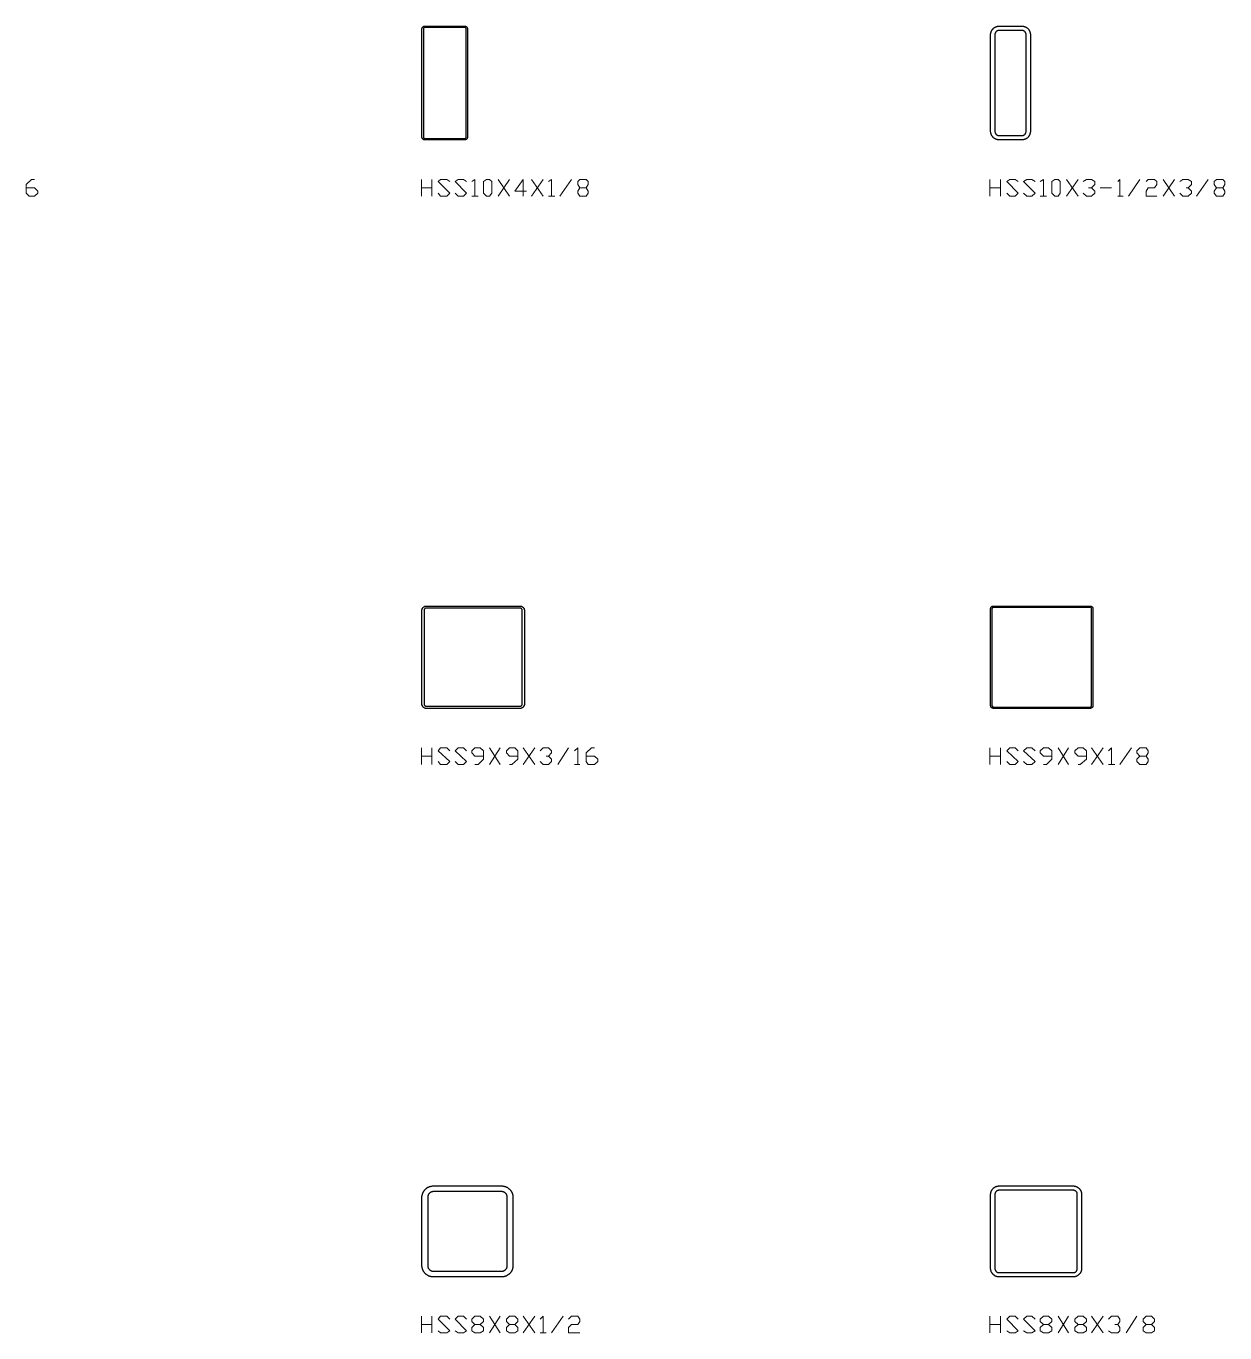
# Model space of a CAD drawing. Header units: inches. Extents: x 0 to 975, y -1305 to 34.
# Drawn here: x 865.2 to 970.6, y -754.9 to -640 of the extents above; entities that cross this region are included whole.
import ezdxf

# ---------------------------------------------------------------- set-up
doc = ezdxf.new("R2010")
doc.units = ezdxf.units.IN
doc.header["$MEASUREMENT"] = 0
doc.layers.add('AISC_STEEL', color=7, linetype='Continuous')

msp = doc.modelspace()

# ---------------------------------------------------------------- linework, layer by layer
at = {"color": 3, "lineweight": 0}
for p, q in [((899.96, -654.96), (899.96, -653.48)), ((900.88, -653.48), (900.88, -654.96)), ((906.69, -653.48), (907.7, -654.96)), ((906.69, -654.96), (907.7, -653.48)), ((909.64, -653.48), (910.66, -654.96)), ((909.64, -654.96), (910.66, -653.48)), ((912.13, -654.96), (913.15, -653.48)), ((949.94, -654.96), (949.94, -653.48)), ((950.86, -653.48), (950.86, -654.96)), ((956.67, -653.48), (957.69, -654.96)), ((956.67, -654.96), (957.69, -653.48)), ((962.11, -654.96), (963.13, -653.48)), ((965.16, -653.48), (966.17, -654.96)), ((965.16, -654.96), (966.17, -653.48)), ((968.11, -654.96), (969.12, -653.48)), ((899.96, -654.22), (900.88, -654.22)), ((904.38, -654.96), (904.94, -654.96)), ((905.68, -654.96), (905.68, -654.96)), ((911.12, -654.96), (911.67, -654.96)), ((949.94, -654.22), (950.86, -654.22)), ((954.37, -654.96), (954.92, -654.96)), ((955.66, -654.96), (955.66, -654.96)), ((959.62, -654.22), (960.64, -654.22)), ((961.19, -654.96), (961.65, -654.96)), ((899.96, -704.94), (899.96, -703.46)), ((899.96, -704.2), (900.88, -704.2)), ((900.88, -703.46), (900.88, -704.94)), ((905.95, -703.46), (906.87, -704.94)), ((905.95, -704.94), (906.87, -703.46)), ((908.9, -703.46), (909.92, -704.94)), ((908.9, -704.94), (909.92, -703.46)), ((911.95, -704.94), (912.87, -703.46)), ((949.94, -704.94), (949.94, -703.46)), ((949.94, -704.2), (950.86, -704.2)), ((950.86, -703.46), (950.86, -704.94)), ((955.93, -703.46), (956.86, -704.94)), ((955.93, -704.94), (956.86, -703.46)), ((958.88, -703.46), (959.9, -704.94)), ((958.88, -704.94), (959.9, -703.46)), ((961.37, -704.94), (962.39, -703.46)), ((913.42, -704.94), (913.88, -704.94)), ((960.36, -704.94), (960.91, -704.94)), ((899.96, -754.92), (899.96, -753.45)), ((900.88, -753.45), (900.88, -754.92)), ((905.95, -753.45), (906.87, -754.92)), ((905.95, -754.92), (906.87, -753.45)), ((908.9, -753.45), (909.92, -754.92)), ((908.9, -754.92), (909.92, -753.45)), ((911.39, -754.92), (912.41, -753.45)), ((949.94, -754.92), (949.94, -753.45)), ((950.86, -753.45), (950.86, -754.92)), ((955.93, -753.45), (956.86, -754.92)), ((955.93, -754.92), (956.86, -753.45)), ((958.88, -753.45), (959.9, -754.92)), ((958.88, -754.92), (959.9, -753.45)), ((961.93, -754.92), (962.85, -753.45)), ((899.96, -754.18), (900.88, -754.18)), ((910.38, -754.92), (910.93, -754.92)), ((949.94, -754.18), (950.86, -754.18))]:
    msp.add_line(p, q, dxfattribs=at)
for points in [[(865.19, -654.22), (865.93, -654.22), (866.21, -654.5), (866.21, -654.68), (865.93, -654.96), (865.47, -654.96), (865.19, -654.68), (865.19, -653.94), (865.65, -653.48), (865.93, -653.48)], [(901.43, -654.68), (901.62, -654.96), (902.17, -654.96), (902.45, -654.68), (901.43, -653.67), (901.62, -653.48), (902.17, -653.48), (902.45, -653.67)], [(902.91, -654.68), (903.19, -654.96), (903.65, -654.96), (903.92, -654.68), (902.91, -653.67), (903.19, -653.48), (903.65, -653.48), (903.92, -653.67)], [(904.38, -653.67), (904.66, -653.48), (904.66, -654.96)], [(909.18, -654.5), (908.17, -654.5), (908.9, -653.48), (908.9, -654.96)], [(911.12, -653.67), (911.39, -653.48), (911.39, -654.96)], [(914.44, -654.22), (914.62, -654.5), (914.62, -654.68), (914.44, -654.96), (913.88, -654.96), (913.7, -654.68), (913.7, -654.5), (913.88, -654.22), (914.44, -654.22), (914.62, -653.94), (914.62, -653.67), (914.44, -653.48), (913.88, -653.48), (913.7, -653.67), (913.7, -653.94), (913.88, -654.22)], [(951.42, -654.68), (951.69, -654.96), (952.15, -654.96), (952.43, -654.68), (951.42, -653.67), (951.69, -653.48), (952.15, -653.48), (952.43, -653.67)], [(952.89, -654.68), (953.17, -654.96), (953.63, -654.96), (953.91, -654.68), (952.89, -653.67), (953.17, -653.48), (953.63, -653.48), (953.91, -653.67)], [(954.37, -653.67), (954.64, -653.48), (954.64, -654.96)], [(958.15, -653.67), (958.42, -653.48), (958.88, -653.48), (959.16, -653.67), (959.16, -653.94), (958.88, -654.22), (958.61, -654.22)], [(961.19, -653.67), (961.37, -653.48), (961.37, -654.96)], [(963.68, -653.67), (963.86, -653.48), (964.42, -653.48), (964.6, -653.67), (964.6, -653.94), (964.42, -654.22), (963.86, -654.22), (963.68, -654.5), (963.68, -654.96), (964.6, -654.96)], [(966.63, -653.67), (966.91, -653.48), (967.37, -653.48), (967.65, -653.67), (967.65, -653.94), (967.37, -654.22), (967.18, -654.22)], [(970.41, -654.22), (970.6, -654.5), (970.6, -654.68), (970.41, -654.96), (969.86, -654.96), (969.67, -654.68), (969.67, -654.5), (969.86, -654.22), (970.41, -654.22), (970.6, -653.94), (970.6, -653.67), (970.41, -653.48), (969.86, -653.48), (969.67, -653.67), (969.67, -653.94), (969.86, -654.22)], [(958.88, -654.22), (959.16, -654.5), (959.16, -654.68), (958.88, -654.96), (958.42, -654.96), (958.15, -654.68)], [(967.37, -654.22), (967.65, -654.5), (967.65, -654.68), (967.37, -654.96), (966.91, -654.96), (966.63, -654.68)], [(901.43, -704.66), (901.62, -704.94), (902.17, -704.94), (902.45, -704.66), (901.43, -703.74), (901.62, -703.46), (902.17, -703.46), (902.45, -703.74)], [(902.91, -704.66), (903.19, -704.94), (903.65, -704.94), (903.92, -704.66), (902.91, -703.74), (903.19, -703.46), (903.65, -703.46), (903.92, -703.74)], [(904.66, -704.94), (904.94, -704.94), (905.4, -704.48), (905.4, -703.74), (905.12, -703.46), (904.66, -703.46), (904.38, -703.74), (904.38, -703.92), (904.66, -704.2), (905.4, -704.2)], [(907.7, -704.94), (907.89, -704.94), (908.44, -704.48), (908.44, -703.74), (908.17, -703.46), (907.7, -703.46), (907.43, -703.74), (907.43, -703.92), (907.7, -704.2), (908.44, -704.2)], [(910.38, -703.74), (910.66, -703.46), (911.12, -703.46), (911.39, -703.74), (911.39, -703.92), (911.12, -704.2), (910.93, -704.2)], [(911.12, -704.2), (911.39, -704.48), (911.39, -704.66), (911.12, -704.94), (910.66, -704.94), (910.38, -704.66)], [(913.42, -703.74), (913.7, -703.46), (913.7, -704.94)], [(914.44, -704.2), (915.17, -704.2), (915.45, -704.48), (915.45, -704.66), (915.17, -704.94), (914.62, -704.94), (914.44, -704.66), (914.44, -703.92), (914.9, -703.46), (915.17, -703.46)], [(951.42, -704.66), (951.69, -704.94), (952.15, -704.94), (952.43, -704.66), (951.42, -703.74), (951.69, -703.46), (952.15, -703.46), (952.43, -703.74)], [(952.89, -704.66), (953.17, -704.94), (953.63, -704.94), (953.91, -704.66), (952.89, -703.74), (953.17, -703.46), (953.63, -703.46), (953.91, -703.74)], [(954.64, -704.94), (954.92, -704.94), (955.38, -704.48), (955.38, -703.74), (955.1, -703.46), (954.64, -703.46), (954.37, -703.74), (954.37, -703.92), (954.64, -704.2), (955.38, -704.2)], [(957.69, -704.94), (957.87, -704.94), (958.42, -704.48), (958.42, -703.74), (958.15, -703.46), (957.69, -703.46), (957.41, -703.74), (957.41, -703.92), (957.69, -704.2), (958.42, -704.2)], [(960.36, -703.74), (960.64, -703.46), (960.64, -704.94)], [(963.68, -704.2), (963.86, -704.48), (963.86, -704.66), (963.68, -704.94), (963.13, -704.94), (962.85, -704.66), (962.85, -704.48), (963.13, -704.2), (963.68, -704.2), (963.86, -703.92), (963.86, -703.74), (963.68, -703.46), (963.13, -703.46), (962.85, -703.74), (962.85, -703.92), (963.13, -704.2)], [(901.43, -754.74), (901.62, -754.92), (902.17, -754.92), (902.45, -754.74), (901.43, -753.72), (901.62, -753.45), (902.17, -753.45), (902.45, -753.72)], [(902.91, -754.74), (903.19, -754.92), (903.65, -754.92), (903.92, -754.74), (902.91, -753.72), (903.19, -753.45), (903.65, -753.45), (903.92, -753.72)], [(905.12, -754.18), (905.4, -754.46), (905.4, -754.74), (905.12, -754.92), (904.66, -754.92), (904.38, -754.74), (904.38, -754.46), (904.66, -754.18), (905.12, -754.18), (905.4, -753.91), (905.4, -753.72), (905.12, -753.45), (904.66, -753.45), (904.38, -753.72), (904.38, -753.91), (904.66, -754.18)], [(908.17, -754.18), (908.44, -754.46), (908.44, -754.74), (908.17, -754.92), (907.7, -754.92), (907.43, -754.74), (907.43, -754.46), (907.7, -754.18), (908.17, -754.18), (908.44, -753.91), (908.44, -753.72), (908.17, -753.45), (907.7, -753.45), (907.43, -753.72), (907.43, -753.91), (907.7, -754.18)], [(910.38, -753.72), (910.66, -753.45), (910.66, -754.92)], [(912.87, -753.72), (913.15, -753.45), (913.7, -753.45), (913.88, -753.72), (913.88, -753.91), (913.7, -754.18), (913.15, -754.18), (912.87, -754.46), (912.87, -754.92), (913.88, -754.92)], [(951.42, -754.74), (951.69, -754.92), (952.15, -754.92), (952.43, -754.74), (951.42, -753.72), (951.69, -753.45), (952.15, -753.45), (952.43, -753.72)], [(952.89, -754.74), (953.17, -754.92), (953.63, -754.92), (953.91, -754.74), (952.89, -753.72), (953.17, -753.45), (953.63, -753.45), (953.91, -753.72)], [(955.1, -754.18), (955.38, -754.46), (955.38, -754.74), (955.1, -754.92), (954.64, -754.92), (954.37, -754.74), (954.37, -754.46), (954.64, -754.18), (955.1, -754.18), (955.38, -753.91), (955.38, -753.72), (955.1, -753.45), (954.64, -753.45), (954.37, -753.72), (954.37, -753.91), (954.64, -754.18)], [(958.15, -754.18), (958.42, -754.46), (958.42, -754.74), (958.15, -754.92), (957.69, -754.92), (957.41, -754.74), (957.41, -754.46), (957.69, -754.18), (958.15, -754.18), (958.42, -753.91), (958.42, -753.72), (958.15, -753.45), (957.69, -753.45), (957.41, -753.72), (957.41, -753.91), (957.69, -754.18)], [(960.36, -753.72), (960.64, -753.45), (961.19, -753.45), (961.37, -753.72), (961.37, -753.91), (961.19, -754.18), (960.91, -754.18)], [(964.14, -754.18), (964.42, -754.46), (964.42, -754.74), (964.14, -754.92), (963.68, -754.92), (963.4, -754.74), (963.4, -754.46), (963.68, -754.18), (964.14, -754.18), (964.42, -753.91), (964.42, -753.72), (964.14, -753.45), (963.68, -753.45), (963.4, -753.72), (963.4, -753.91), (963.68, -754.18)], [(961.19, -754.18), (961.37, -754.46), (961.37, -754.74), (961.19, -754.92), (960.64, -754.92), (960.36, -754.74)]]:
    msp.add_lwpolyline(points, dxfattribs=at)
for points in [[(905.68, -654.96), (905.4, -654.68), (905.4, -653.67), (905.68, -653.48), (905.95, -653.48), (906.14, -653.67), (906.14, -654.68), (905.95, -654.96)], [(955.66, -654.96), (955.38, -654.68), (955.38, -653.67), (955.66, -653.48), (955.93, -653.48), (956.12, -653.67), (956.12, -654.68), (955.93, -654.96)]]:
    msp.add_lwpolyline(points, close=True, dxfattribs=at)
at = {"layer": 'AISC_STEEL'}
for points in [[(903.75, -640), (903.78, -640), (903.81, -640.01), (903.83, -640.01), (903.86, -640.02), (903.88, -640.04), (903.91, -640.05), (903.93, -640.07), (903.95, -640.09), (903.96, -640.12), (903.98, -640.14), (903.99, -640.17), (903.99, -640.19), (904, -640.22), (904, -640.25), (904, -649.75), (904, -649.78), (903.99, -649.81), (903.99, -649.83), (903.98, -649.86), (903.96, -649.88), (903.95, -649.91), (903.93, -649.93), (903.91, -649.95), (903.88, -649.96), (903.86, -649.98), (903.83, -649.99), (903.81, -649.99), (903.78, -650), (903.75, -650), (900.25, -650), (900.22, -650), (900.19, -649.99), (900.17, -649.99), (900.14, -649.98), (900.12, -649.96), (900.09, -649.95), (900.07, -649.93), (900.05, -649.91), (900.04, -649.88), (900.02, -649.86), (900.01, -649.83), (900.01, -649.81), (900, -649.78), (900, -649.75), (900, -640.25), (900, -640.22), (900.01, -640.19), (900.01, -640.17), (900.02, -640.14), (900.04, -640.12), (900.05, -640.09), (900.07, -640.07), (900.09, -640.05), (900.12, -640.04), (900.14, -640.02), (900.17, -640.01), (900.19, -640.01), (900.22, -640), (900.25, -640)], [(952.75, -640), (952.78, -640), (952.81, -640), (952.84, -640.01), (952.87, -640.01), (952.9, -640.01), (952.93, -640.02), (952.95, -640.03), (952.98, -640.04), (953.01, -640.05), (953.04, -640.06), (953.06, -640.07), (953.09, -640.08), (953.12, -640.1), (953.14, -640.11), (953.17, -640.13), (953.19, -640.14), (953.21, -640.16), (953.24, -640.18), (953.26, -640.2), (953.28, -640.22), (953.3, -640.24), (953.32, -640.26), (953.34, -640.29), (953.36, -640.31), (953.37, -640.33), (953.39, -640.36), (953.4, -640.38), (953.42, -640.41), (953.43, -640.44), (953.44, -640.46), (953.45, -640.49), (953.46, -640.52), (953.47, -640.55), (953.48, -640.57), (953.49, -640.6), (953.49, -640.63), (953.49, -640.66), (953.5, -640.69), (953.5, -640.72), (953.5, -640.75), (953.5, -649.25), (953.5, -649.28), (953.5, -649.31), (953.49, -649.34), (953.49, -649.37), (953.49, -649.4), (953.48, -649.43), (953.47, -649.45), (953.46, -649.48), (953.45, -649.51), (953.44, -649.54), (953.43, -649.56), (953.42, -649.59), (953.4, -649.62), (953.39, -649.64), (953.37, -649.67), (953.36, -649.69), (953.34, -649.71), (953.32, -649.74), (953.3, -649.76), (953.28, -649.78), (953.26, -649.8), (953.24, -649.82), (953.21, -649.84), (953.19, -649.86), (953.17, -649.87), (953.14, -649.89), (953.12, -649.9), (953.09, -649.92), (953.06, -649.93), (953.04, -649.94), (953.01, -649.95), (952.98, -649.96), (952.95, -649.97), (952.93, -649.98), (952.9, -649.99), (952.87, -649.99), (952.84, -649.99), (952.81, -650), (952.78, -650), (952.75, -650), (950.75, -650), (950.72, -650), (950.69, -650), (950.66, -649.99), (950.63, -649.99), (950.6, -649.99), (950.57, -649.98), (950.55, -649.97), (950.52, -649.96), (950.49, -649.95), (950.46, -649.94), (950.44, -649.93), (950.41, -649.92), (950.38, -649.9), (950.36, -649.89), (950.33, -649.87), (950.31, -649.86), (950.29, -649.84), (950.26, -649.82), (950.24, -649.8), (950.22, -649.78), (950.2, -649.76), (950.18, -649.74), (950.16, -649.71), (950.14, -649.69), (950.13, -649.67), (950.11, -649.64), (950.1, -649.62), (950.08, -649.59), (950.07, -649.56), (950.06, -649.54), (950.05, -649.51), (950.04, -649.48), (950.03, -649.45), (950.02, -649.43), (950.01, -649.4), (950.01, -649.37), (950.01, -649.34), (950, -649.31), (950, -649.28), (950, -649.25), (950, -640.75), (950, -640.72), (950, -640.69), (950.01, -640.66), (950.01, -640.63), (950.01, -640.6), (950.02, -640.57), (950.03, -640.55), (950.04, -640.52), (950.05, -640.49), (950.06, -640.46), (950.07, -640.44), (950.08, -640.41), (950.1, -640.38), (950.11, -640.36), (950.13, -640.33), (950.14, -640.31), (950.16, -640.29), (950.18, -640.26), (950.2, -640.24), (950.22, -640.22), (950.24, -640.2), (950.26, -640.18), (950.29, -640.16), (950.31, -640.14), (950.33, -640.13), (950.36, -640.11), (950.38, -640.1), (950.41, -640.08), (950.44, -640.07), (950.46, -640.06), (950.49, -640.05), (950.52, -640.04), (950.55, -640.03), (950.57, -640.02), (950.6, -640.01), (950.63, -640.01), (950.66, -640.01), (950.69, -640), (950.72, -640), (950.75, -640)], [(900.25, -640.12), (900.23, -640.13), (900.22, -640.13), (900.2, -640.13), (900.19, -640.14), (900.17, -640.15), (900.16, -640.16), (900.15, -640.17), (900.14, -640.19), (900.13, -640.2), (900.13, -640.22), (900.13, -640.23), (900.12, -640.25), (900.12, -649.75), (900.13, -649.77), (900.13, -649.78), (900.13, -649.8), (900.14, -649.81), (900.15, -649.83), (900.16, -649.84), (900.17, -649.85), (900.19, -649.86), (900.2, -649.87), (900.22, -649.87), (900.23, -649.87), (900.25, -649.88), (903.75, -649.88), (903.77, -649.87), (903.78, -649.87), (903.8, -649.87), (903.81, -649.86), (903.83, -649.85), (903.84, -649.84), (903.85, -649.83), (903.86, -649.81), (903.87, -649.8), (903.87, -649.78), (903.87, -649.77), (903.88, -649.75), (903.88, -640.25), (903.87, -640.23), (903.87, -640.22), (903.87, -640.2), (903.86, -640.19), (903.85, -640.17), (903.84, -640.16), (903.83, -640.15), (903.81, -640.14), (903.8, -640.13), (903.78, -640.13), (903.77, -640.13), (903.75, -640.12)], [(950.75, -640.38), (950.72, -640.38), (950.69, -640.38), (950.66, -640.39), (950.63, -640.39), (950.61, -640.4), (950.58, -640.42), (950.55, -640.43), (950.53, -640.45), (950.51, -640.46), (950.48, -640.48), (950.46, -640.51), (950.45, -640.53), (950.43, -640.55), (950.42, -640.58), (950.4, -640.61), (950.39, -640.63), (950.39, -640.66), (950.38, -640.69), (950.38, -640.72), (950.38, -640.75), (950.38, -649.25), (950.38, -649.28), (950.38, -649.31), (950.39, -649.34), (950.39, -649.37), (950.4, -649.39), (950.42, -649.42), (950.43, -649.45), (950.45, -649.47), (950.46, -649.49), (950.48, -649.52), (950.51, -649.54), (950.53, -649.55), (950.55, -649.57), (950.58, -649.58), (950.61, -649.6), (950.63, -649.61), (950.66, -649.61), (950.69, -649.62), (950.72, -649.62), (950.75, -649.62), (952.75, -649.62), (952.78, -649.62), (952.81, -649.62), (952.84, -649.61), (952.87, -649.61), (952.89, -649.6), (952.92, -649.58), (952.95, -649.57), (952.97, -649.55), (952.99, -649.54), (953.02, -649.52), (953.04, -649.49), (953.05, -649.47), (953.07, -649.45), (953.08, -649.42), (953.1, -649.39), (953.11, -649.37), (953.11, -649.34), (953.12, -649.31), (953.12, -649.28), (953.12, -649.25), (953.12, -640.75), (953.12, -640.72), (953.12, -640.69), (953.11, -640.66), (953.11, -640.63), (953.1, -640.61), (953.08, -640.58), (953.07, -640.55), (953.05, -640.53), (953.04, -640.51), (953.02, -640.48), (952.99, -640.46), (952.97, -640.45), (952.95, -640.43), (952.92, -640.42), (952.89, -640.4), (952.87, -640.39), (952.84, -640.39), (952.81, -640.38), (952.78, -640.38), (952.75, -640.38)], [(908.62, -691), (908.65, -691), (908.68, -691), (908.71, -691.01), (908.74, -691.02), (908.77, -691.03), (908.8, -691.04), (908.82, -691.06), (908.85, -691.07), (908.87, -691.09), (908.89, -691.11), (908.91, -691.13), (908.93, -691.15), (908.94, -691.18), (908.96, -691.2), (908.97, -691.23), (908.98, -691.26), (908.99, -691.29), (909, -691.32), (909, -691.35), (909, -691.38), (909, -699.62), (909, -699.65), (909, -699.68), (908.99, -699.71), (908.98, -699.74), (908.97, -699.77), (908.96, -699.8), (908.94, -699.82), (908.93, -699.85), (908.91, -699.87), (908.89, -699.89), (908.87, -699.91), (908.85, -699.93), (908.82, -699.94), (908.8, -699.96), (908.77, -699.97), (908.74, -699.98), (908.71, -699.99), (908.68, -700), (908.65, -700), (908.62, -700), (900.38, -700), (900.35, -700), (900.32, -700), (900.29, -699.99), (900.26, -699.98), (900.23, -699.97), (900.2, -699.96), (900.18, -699.94), (900.15, -699.93), (900.13, -699.91), (900.11, -699.89), (900.09, -699.87), (900.07, -699.85), (900.06, -699.82), (900.04, -699.8), (900.03, -699.77), (900.02, -699.74), (900.01, -699.71), (900, -699.68), (900, -699.65), (900, -699.62), (900, -691.38), (900, -691.35), (900, -691.32), (900.01, -691.29), (900.02, -691.26), (900.03, -691.23), (900.04, -691.2), (900.06, -691.18), (900.07, -691.15), (900.09, -691.13), (900.11, -691.11), (900.13, -691.09), (900.15, -691.07), (900.18, -691.06), (900.2, -691.04), (900.23, -691.03), (900.26, -691.02), (900.29, -691.01), (900.32, -691), (900.35, -691), (900.38, -691)], [(900.38, -691.19), (900.35, -691.19), (900.33, -691.19), (900.3, -691.2), (900.28, -691.21), (900.26, -691.23), (900.24, -691.24), (900.23, -691.26), (900.21, -691.28), (900.2, -691.3), (900.19, -691.33), (900.19, -691.35), (900.19, -691.38), (900.19, -699.62), (900.19, -699.65), (900.19, -699.67), (900.2, -699.7), (900.21, -699.72), (900.23, -699.74), (900.24, -699.76), (900.26, -699.77), (900.28, -699.79), (900.3, -699.8), (900.33, -699.81), (900.35, -699.81), (900.38, -699.81), (908.62, -699.81), (908.65, -699.81), (908.67, -699.81), (908.7, -699.8), (908.72, -699.79), (908.74, -699.77), (908.76, -699.76), (908.77, -699.74), (908.79, -699.72), (908.8, -699.7), (908.81, -699.67), (908.81, -699.65), (908.81, -699.62), (908.81, -691.38), (908.81, -691.35), (908.81, -691.33), (908.8, -691.3), (908.79, -691.28), (908.77, -691.26), (908.76, -691.24), (908.74, -691.23), (908.72, -691.21), (908.7, -691.2), (908.67, -691.19), (908.65, -691.19), (908.62, -691.19)], [(958.75, -691), (958.78, -691), (958.81, -691.01), (958.83, -691.01), (958.86, -691.02), (958.88, -691.04), (958.91, -691.05), (958.93, -691.07), (958.95, -691.09), (958.96, -691.12), (958.98, -691.14), (958.99, -691.17), (958.99, -691.19), (959, -691.22), (959, -691.25), (959, -699.75), (959, -699.78), (958.99, -699.81), (958.99, -699.83), (958.98, -699.86), (958.96, -699.88), (958.95, -699.91), (958.93, -699.93), (958.91, -699.95), (958.88, -699.96), (958.86, -699.98), (958.83, -699.99), (958.81, -699.99), (958.78, -700), (958.75, -700), (950.25, -700), (950.22, -700), (950.19, -699.99), (950.17, -699.99), (950.14, -699.98), (950.12, -699.96), (950.09, -699.95), (950.07, -699.93), (950.05, -699.91), (950.04, -699.88), (950.02, -699.86), (950.01, -699.83), (950.01, -699.81), (950, -699.78), (950, -699.75), (950, -691.25), (950, -691.22), (950.01, -691.19), (950.01, -691.17), (950.02, -691.14), (950.04, -691.12), (950.05, -691.09), (950.07, -691.07), (950.09, -691.05), (950.12, -691.04), (950.14, -691.02), (950.17, -691.01), (950.19, -691.01), (950.22, -691), (950.25, -691)], [(950.25, -691.12), (950.23, -691.13), (950.22, -691.13), (950.2, -691.13), (950.19, -691.14), (950.17, -691.15), (950.16, -691.16), (950.15, -691.17), (950.14, -691.19), (950.13, -691.2), (950.13, -691.22), (950.13, -691.23), (950.12, -691.25), (950.12, -699.75), (950.13, -699.77), (950.13, -699.78), (950.13, -699.8), (950.14, -699.81), (950.15, -699.83), (950.16, -699.84), (950.17, -699.85), (950.19, -699.86), (950.2, -699.87), (950.22, -699.87), (950.23, -699.87), (950.25, -699.88), (958.75, -699.88), (958.77, -699.87), (958.78, -699.87), (958.8, -699.87), (958.81, -699.86), (958.83, -699.85), (958.84, -699.84), (958.85, -699.83), (958.86, -699.81), (958.87, -699.8), (958.87, -699.78), (958.87, -699.77), (958.88, -699.75), (958.88, -691.25), (958.87, -691.23), (958.87, -691.22), (958.87, -691.2), (958.86, -691.19), (958.85, -691.17), (958.84, -691.16), (958.83, -691.15), (958.81, -691.14), (958.8, -691.13), (958.78, -691.13), (958.77, -691.13), (958.75, -691.12)], [(907, -742), (907.03, -742), (907.06, -742), (907.09, -742), (907.12, -742.01), (907.15, -742.01), (907.18, -742.02), (907.21, -742.02), (907.23, -742.03), (907.26, -742.04), (907.29, -742.04), (907.32, -742.05), (907.35, -742.06), (907.38, -742.07), (907.4, -742.08), (907.43, -742.1), (907.46, -742.11), (907.48, -742.12), (907.51, -742.14), (907.53, -742.15), (907.56, -742.17), (907.58, -742.19), (907.61, -742.21), (907.63, -742.22), (907.65, -742.24), (907.67, -742.26), (907.7, -742.28), (907.72, -742.3), (907.74, -742.33), (907.76, -742.35), (907.78, -742.37), (907.79, -742.39), (907.81, -742.42), (907.83, -742.44), (907.85, -742.47), (907.86, -742.49), (907.88, -742.52), (907.89, -742.54), (907.9, -742.57), (907.92, -742.6), (907.93, -742.62), (907.94, -742.65), (907.95, -742.68), (907.96, -742.71), (907.96, -742.74), (907.97, -742.77), (907.98, -742.79), (907.98, -742.82), (907.99, -742.85), (907.99, -742.88), (908, -742.91), (908, -742.94), (908, -742.97), (908, -743), (908, -749), (908, -749.03), (908, -749.06), (908, -749.09), (907.99, -749.12), (907.99, -749.15), (907.98, -749.18), (907.98, -749.21), (907.97, -749.23), (907.96, -749.26), (907.96, -749.29), (907.95, -749.32), (907.94, -749.35), (907.93, -749.38), (907.92, -749.4), (907.9, -749.43), (907.89, -749.46), (907.88, -749.48), (907.86, -749.51), (907.85, -749.53), (907.83, -749.56), (907.81, -749.58), (907.79, -749.61), (907.78, -749.63), (907.76, -749.65), (907.74, -749.67), (907.72, -749.7), (907.7, -749.72), (907.67, -749.74), (907.65, -749.76), (907.63, -749.78), (907.61, -749.79), (907.58, -749.81), (907.56, -749.83), (907.53, -749.85), (907.51, -749.86), (907.48, -749.88), (907.46, -749.89), (907.43, -749.9), (907.4, -749.92), (907.38, -749.93), (907.35, -749.94), (907.32, -749.95), (907.29, -749.96), (907.26, -749.96), (907.23, -749.97), (907.21, -749.98), (907.18, -749.98), (907.15, -749.99), (907.12, -749.99), (907.09, -750), (907.06, -750), (907.03, -750), (907, -750), (901, -750), (900.97, -750), (900.94, -750), (900.91, -750), (900.88, -749.99), (900.85, -749.99), (900.82, -749.98), (900.79, -749.98), (900.77, -749.97), (900.74, -749.96), (900.71, -749.96), (900.68, -749.95), (900.65, -749.94), (900.62, -749.93), (900.6, -749.92), (900.57, -749.9), (900.54, -749.89), (900.52, -749.88), (900.49, -749.86), (900.47, -749.85), (900.44, -749.83), (900.42, -749.81), (900.39, -749.79), (900.37, -749.78), (900.35, -749.76), (900.33, -749.74), (900.3, -749.72), (900.28, -749.7), (900.26, -749.67), (900.24, -749.65), (900.22, -749.63), (900.21, -749.61), (900.19, -749.58), (900.17, -749.56), (900.15, -749.53), (900.14, -749.51), (900.12, -749.48), (900.11, -749.46), (900.1, -749.43), (900.08, -749.4), (900.07, -749.38), (900.06, -749.35), (900.05, -749.32), (900.04, -749.29), (900.04, -749.26), (900.03, -749.23), (900.02, -749.21), (900.02, -749.18), (900.01, -749.15), (900.01, -749.12), (900, -749.09), (900, -749.06), (900, -749.03), (900, -749), (900, -743), (900, -742.97), (900, -742.94), (900, -742.91), (900.01, -742.88), (900.01, -742.85), (900.02, -742.82), (900.02, -742.79), (900.03, -742.77), (900.04, -742.74), (900.04, -742.71), (900.05, -742.68), (900.06, -742.65), (900.07, -742.62), (900.08, -742.6), (900.1, -742.57), (900.11, -742.54), (900.12, -742.52), (900.14, -742.49), (900.15, -742.47), (900.17, -742.44), (900.19, -742.42), (900.21, -742.39), (900.22, -742.37), (900.24, -742.35), (900.26, -742.33), (900.28, -742.3), (900.3, -742.28), (900.33, -742.26), (900.35, -742.24), (900.37, -742.22), (900.39, -742.21), (900.42, -742.19), (900.44, -742.17), (900.47, -742.15), (900.49, -742.14), (900.52, -742.12), (900.54, -742.11), (900.57, -742.1), (900.6, -742.08), (900.62, -742.07), (900.65, -742.06), (900.68, -742.05), (900.71, -742.04), (900.74, -742.04), (900.77, -742.03), (900.79, -742.02), (900.82, -742.02), (900.85, -742.01), (900.88, -742.01), (900.91, -742), (900.94, -742), (900.97, -742), (901, -742)], [(957.25, -742), (957.28, -742), (957.31, -742), (957.34, -742.01), (957.37, -742.01), (957.4, -742.01), (957.43, -742.02), (957.45, -742.03), (957.48, -742.04), (957.51, -742.05), (957.54, -742.06), (957.56, -742.07), (957.59, -742.08), (957.62, -742.1), (957.64, -742.11), (957.67, -742.13), (957.69, -742.14), (957.71, -742.16), (957.74, -742.18), (957.76, -742.2), (957.78, -742.22), (957.8, -742.24), (957.82, -742.26), (957.84, -742.29), (957.86, -742.31), (957.87, -742.33), (957.89, -742.36), (957.9, -742.38), (957.92, -742.41), (957.93, -742.44), (957.94, -742.46), (957.95, -742.49), (957.96, -742.52), (957.97, -742.55), (957.98, -742.57), (957.99, -742.6), (957.99, -742.63), (957.99, -742.66), (958, -742.69), (958, -742.72), (958, -742.75), (958, -749.25), (958, -749.28), (958, -749.31), (957.99, -749.34), (957.99, -749.37), (957.99, -749.4), (957.98, -749.43), (957.97, -749.45), (957.96, -749.48), (957.95, -749.51), (957.94, -749.54), (957.93, -749.56), (957.92, -749.59), (957.9, -749.62), (957.89, -749.64), (957.87, -749.67), (957.86, -749.69), (957.84, -749.71), (957.82, -749.74), (957.8, -749.76), (957.78, -749.78), (957.76, -749.8), (957.74, -749.82), (957.71, -749.84), (957.69, -749.86), (957.67, -749.87), (957.64, -749.89), (957.62, -749.9), (957.59, -749.92), (957.56, -749.93), (957.54, -749.94), (957.51, -749.95), (957.48, -749.96), (957.45, -749.97), (957.43, -749.98), (957.4, -749.99), (957.37, -749.99), (957.34, -749.99), (957.31, -750), (957.28, -750), (957.25, -750), (950.75, -750), (950.72, -750), (950.69, -750), (950.66, -749.99), (950.63, -749.99), (950.6, -749.99), (950.57, -749.98), (950.55, -749.97), (950.52, -749.96), (950.49, -749.95), (950.46, -749.94), (950.44, -749.93), (950.41, -749.92), (950.38, -749.9), (950.36, -749.89), (950.33, -749.87), (950.31, -749.86), (950.29, -749.84), (950.26, -749.82), (950.24, -749.8), (950.22, -749.78), (950.2, -749.76), (950.18, -749.74), (950.16, -749.71), (950.14, -749.69), (950.13, -749.67), (950.11, -749.64), (950.1, -749.62), (950.08, -749.59), (950.07, -749.56), (950.06, -749.54), (950.05, -749.51), (950.04, -749.48), (950.03, -749.45), (950.02, -749.43), (950.01, -749.4), (950.01, -749.37), (950.01, -749.34), (950, -749.31), (950, -749.28), (950, -749.25), (950, -742.75), (950, -742.72), (950, -742.69), (950.01, -742.66), (950.01, -742.63), (950.01, -742.6), (950.02, -742.57), (950.03, -742.55), (950.04, -742.52), (950.05, -742.49), (950.06, -742.46), (950.07, -742.44), (950.08, -742.41), (950.1, -742.38), (950.11, -742.36), (950.13, -742.33), (950.14, -742.31), (950.16, -742.29), (950.18, -742.26), (950.2, -742.24), (950.22, -742.22), (950.24, -742.2), (950.26, -742.18), (950.29, -742.16), (950.31, -742.14), (950.33, -742.13), (950.36, -742.11), (950.38, -742.1), (950.41, -742.08), (950.44, -742.07), (950.46, -742.06), (950.49, -742.05), (950.52, -742.04), (950.55, -742.03), (950.57, -742.02), (950.6, -742.01), (950.63, -742.01), (950.66, -742.01), (950.69, -742), (950.72, -742), (950.75, -742)], [(950.75, -742.38), (950.72, -742.38), (950.69, -742.38), (950.66, -742.39), (950.63, -742.39), (950.61, -742.4), (950.58, -742.42), (950.55, -742.43), (950.53, -742.45), (950.51, -742.46), (950.48, -742.48), (950.46, -742.51), (950.45, -742.53), (950.43, -742.55), (950.42, -742.58), (950.4, -742.61), (950.39, -742.63), (950.39, -742.66), (950.38, -742.69), (950.38, -742.72), (950.38, -742.75), (950.38, -749.25), (950.38, -749.28), (950.38, -749.31), (950.39, -749.34), (950.39, -749.37), (950.4, -749.39), (950.42, -749.42), (950.43, -749.45), (950.45, -749.47), (950.46, -749.49), (950.48, -749.52), (950.51, -749.54), (950.53, -749.55), (950.55, -749.57), (950.58, -749.58), (950.61, -749.6), (950.63, -749.61), (950.66, -749.61), (950.69, -749.62), (950.72, -749.62), (950.75, -749.62), (957.25, -749.62), (957.28, -749.62), (957.31, -749.62), (957.34, -749.61), (957.37, -749.61), (957.39, -749.6), (957.42, -749.58), (957.45, -749.57), (957.47, -749.55), (957.49, -749.54), (957.52, -749.52), (957.54, -749.49), (957.55, -749.47), (957.57, -749.45), (957.58, -749.42), (957.6, -749.39), (957.61, -749.37), (957.61, -749.34), (957.62, -749.31), (957.62, -749.28), (957.62, -749.25), (957.62, -742.75), (957.62, -742.72), (957.62, -742.69), (957.61, -742.66), (957.61, -742.63), (957.6, -742.61), (957.58, -742.58), (957.57, -742.55), (957.55, -742.53), (957.54, -742.51), (957.52, -742.48), (957.49, -742.46), (957.47, -742.45), (957.45, -742.43), (957.42, -742.42), (957.39, -742.4), (957.37, -742.39), (957.34, -742.39), (957.31, -742.38), (957.28, -742.38), (957.25, -742.38)], [(901, -742.5), (900.97, -742.5), (900.94, -742.5), (900.91, -742.51), (900.88, -742.51), (900.86, -742.52), (900.83, -742.53), (900.8, -742.54), (900.78, -742.55), (900.75, -742.57), (900.73, -742.58), (900.7, -742.6), (900.68, -742.62), (900.66, -742.64), (900.64, -742.66), (900.62, -742.68), (900.6, -742.7), (900.58, -742.73), (900.57, -742.75), (900.55, -742.78), (900.54, -742.8), (900.53, -742.83), (900.52, -742.86), (900.51, -742.88), (900.51, -742.91), (900.5, -742.94), (900.5, -742.97), (900.5, -743), (900.5, -749), (900.5, -749.03), (900.5, -749.06), (900.51, -749.09), (900.51, -749.12), (900.52, -749.14), (900.53, -749.17), (900.54, -749.2), (900.55, -749.22), (900.57, -749.25), (900.58, -749.27), (900.6, -749.3), (900.62, -749.32), (900.64, -749.34), (900.66, -749.36), (900.68, -749.38), (900.7, -749.4), (900.73, -749.42), (900.75, -749.43), (900.78, -749.45), (900.8, -749.46), (900.83, -749.47), (900.86, -749.48), (900.88, -749.49), (900.91, -749.49), (900.94, -749.5), (900.97, -749.5), (901, -749.5), (907, -749.5), (907.03, -749.5), (907.06, -749.5), (907.09, -749.49), (907.12, -749.49), (907.14, -749.48), (907.17, -749.47), (907.2, -749.46), (907.22, -749.45), (907.25, -749.43), (907.27, -749.42), (907.3, -749.4), (907.32, -749.38), (907.34, -749.36), (907.36, -749.34), (907.38, -749.32), (907.4, -749.3), (907.42, -749.27), (907.43, -749.25), (907.45, -749.22), (907.46, -749.2), (907.47, -749.17), (907.48, -749.14), (907.49, -749.12), (907.49, -749.09), (907.5, -749.06), (907.5, -749.03), (907.5, -749), (907.5, -743), (907.5, -742.97), (907.5, -742.94), (907.49, -742.91), (907.49, -742.88), (907.48, -742.86), (907.47, -742.83), (907.46, -742.8), (907.45, -742.78), (907.43, -742.75), (907.42, -742.73), (907.4, -742.7), (907.38, -742.68), (907.36, -742.66), (907.34, -742.64), (907.32, -742.62), (907.3, -742.6), (907.27, -742.58), (907.25, -742.57), (907.22, -742.55), (907.2, -742.54), (907.17, -742.53), (907.14, -742.52), (907.12, -742.51), (907.09, -742.51), (907.06, -742.5), (907.03, -742.5), (907, -742.5)]]:
    msp.add_lwpolyline(points, close=True, dxfattribs=at)

doc.saveas('drawing.dxf')
